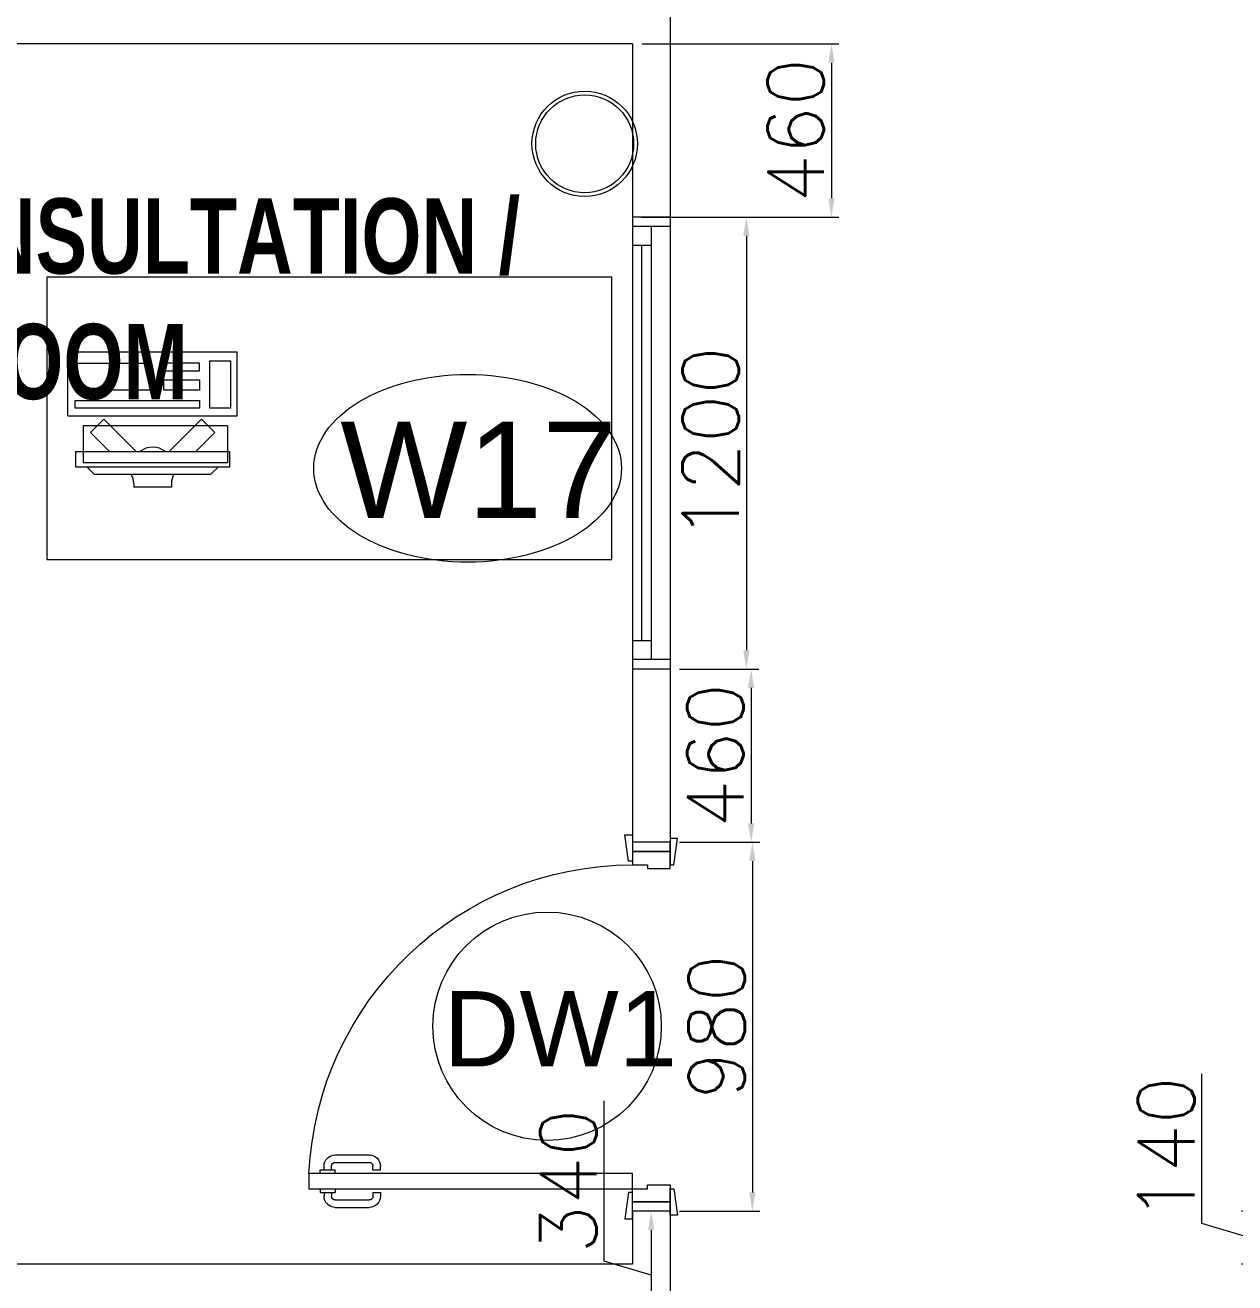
# Model space of a CAD drawing. Header units: millimetres. Extents: x -2143172 to 5255, y -610845 to 279739.
# Drawn here: x -1066170 to -1062957, y -591048 to -587708 of the extents above; entities that cross this region are included whole.
import ezdxf

# ---------------------------------------------------------------- set-up
doc = ezdxf.new("R2010")
doc.units = ezdxf.units.MM
doc.header["$LTSCALE"] = 30
doc.linetypes.add('HIDDEN', pattern=[9.525, 6.35, -3.175])
doc.layers.get('0').update_dxf_attribs({"lineweight": 5})
doc.layers.get('Defpoints').update_dxf_attribs({"lineweight": 5})
for name, color, linetype, lineweight in [('72_EGR_BASE_TEXT', 7, 'Continuous', 5), ('Al Window tag', 5, 'Continuous', 5), ('Aluminum', 7, 'Continuous', 5), ('dims.', 152, 'Continuous', 5), ('DTAG', 20, 'Continuous', 9), ('LOADING', 163, 'Continuous', 5), ('Walls', 32, 'Continuous', 5)]:
    doc.layers.add(name, color=color, linetype=linetype, lineweight=lineweight)
doc.layers.add('Wooden Joinery', color=7, linetype='Continuous', lineweight=5, true_color=0x521300)
doc.styles.add('SIMPLEX', font='SIMPLEX.shx', dxfattribs={"height": 150})
doc.styles.add('TTLB-A0-JeddahDP$0$swis721', font='swiss.ttf')
doc.styles.add('X3G_ENTITY_9EC9', font='swisscl.ttf', dxfattribs={"height": 0.2})
doc.dimstyles.new('Buk', dxfattribs={"dimtxt": 150, "dimasz": 50, "dimexe": 20, "dimexo": 25, "dimgap": 20, "dimtad": 1, "dimdec": 0, "dimrnd": 5, "dimdsep": 46, "dimtxsty": 'SIMPLEX', "dimcen": 0, "dimdle": 20, "dimclrd": 256, "dimclre": 256, "dimclrt": 256, "dimadec": 0, "dimazin": 0, "dimtfac": 0.0075, "dimtdec": 0, "dimtmove": 1, "dimatfit": 2, "dimldrblk": 'ARCHTICK', "dimfxl": 1, "dimtolj": 1, "dimtzin": 0, "dimlwd": -1, "dimlwe": -1, "dimarcsym": 0})

# ---------------------------------------------------------------- blocks, each defined once
blk = doc.blocks.new('*D340')
at = {"layer": 'Defpoints', "color": 0, "transparency": 16777216}
for p in [(-1064557, -587758.1, 0.1), (-1064557, -588218.1, 0.1), (-1064028.4, -588218.1)]:
    blk.add_point(p, dxfattribs=at)
at = {"layer": 'dims.', "linetype": 'Continuous', "transparency": 16777216}
for p, q in [((-1064532, -587758.1), (-1064008.4, -587758.1)), ((-1064532, -588218.1), (-1064008.4, -588218.1))]:
    blk.add_line(p, q, dxfattribs=at)
at = {"layer": 'dims.', "transparency": 16777216}
blk.add_line((-1064028.4, -587808.1), (-1064028.4, -588168.1), dxfattribs=at)
for points in [[(-1064036.7, -587808.1), (-1064020.1, -587808.1), (-1064028.4, -587758.1)], [(-1064036.7, -588168.1), (-1064020.1, -588168.1), (-1064028.4, -588218.1)]]:
    blk.add_solid(points, dxfattribs=at)
at = {"layer": 'dims.', "transparency": 16777216, "insert": (-1064123.4, -587988.1), "char_height": 150, "attachment_point": 5, "rotation": 90, "style": 'SIMPLEX'}
blk.add_mtext('\\A1;460', dxfattribs=at)
blk = doc.blocks.new('_ArchTick')
at = {"color": 0, "linetype": 'ByBlock', "const_width": 0.15}
blk.add_lwpolyline([(-0.5, -0.5), (0.5, 0.5)], dxfattribs=at)
blk = doc.blocks.new('*D341')
at = {"layer": 'Defpoints', "color": 0, "transparency": 16777216}
for p in [(-1064457, -588218.1, 0.1), (-1064457, -589418.1, 0.1), (-1064254.4, -589418.1)]:
    blk.add_point(p, dxfattribs=at)
at = {"layer": 'dims.', "linetype": 'Continuous', "transparency": 16777216}
for p, q in [((-1064432, -588218.1), (-1064234.4, -588218.1)), ((-1064432, -589418.1), (-1064234.4, -589418.1))]:
    blk.add_line(p, q, dxfattribs=at)
at = {"layer": 'dims.', "transparency": 16777216}
blk.add_line((-1064254.4, -588268.1), (-1064254.4, -589368.1), dxfattribs=at)
for points in [[(-1064262.7, -588268.1), (-1064246, -588268.1), (-1064254.4, -588218.1)], [(-1064262.7, -589368.1), (-1064246, -589368.1), (-1064254.4, -589418.1)]]:
    blk.add_solid(points, dxfattribs=at)
at = {"layer": 'dims.', "transparency": 16777216, "insert": (-1064349.4, -588818.1), "char_height": 150, "attachment_point": 5, "rotation": 90, "style": 'SIMPLEX'}
blk.add_mtext('\\A1;1200', dxfattribs=at)
blk = doc.blocks.new('*D342')
at = {"layer": 'Defpoints', "color": 0, "transparency": 16777216}
for p in [(-1064457, -589418.1, 0.1), (-1064457, -589878.1, 0.1), (-1064241.7, -589878.1)]:
    blk.add_point(p, dxfattribs=at)
at = {"layer": 'dims.', "linetype": 'Continuous', "transparency": 16777216}
for p, q in [((-1064432, -589418.1), (-1064221.7, -589418.1)), ((-1064432, -589878.1), (-1064221.7, -589878.1))]:
    blk.add_line(p, q, dxfattribs=at)
at = {"layer": 'dims.', "transparency": 16777216}
blk.add_line((-1064241.7, -589468.1), (-1064241.7, -589828.1), dxfattribs=at)
for points in [[(-1064250, -589468.1), (-1064233.4, -589468.1), (-1064241.7, -589418.1)], [(-1064250, -589828.1), (-1064233.4, -589828.1), (-1064241.7, -589878.1)]]:
    blk.add_solid(points, dxfattribs=at)
at = {"layer": 'dims.', "transparency": 16777216, "insert": (-1064336.7, -589648.1), "char_height": 150, "attachment_point": 5, "rotation": 90, "style": 'SIMPLEX'}
blk.add_mtext('\\A1;460', dxfattribs=at)
blk = doc.blocks.new('*D343')
at = {"layer": 'Defpoints', "color": 0, "transparency": 16777216}
for p in [(-1064457, -589878.1, 0.1), (-1064457, -590858.1, 0.1), (-1064238.5, -590858.1)]:
    blk.add_point(p, dxfattribs=at)
at = {"layer": 'dims.', "linetype": 'Continuous', "transparency": 16777216}
for p, q in [((-1064432, -589878.1), (-1064218.5, -589878.1)), ((-1064432, -590858.1), (-1064218.5, -590858.1))]:
    blk.add_line(p, q, dxfattribs=at)
at = {"layer": 'dims.', "transparency": 16777216}
blk.add_line((-1064238.5, -589928.1), (-1064238.5, -590808.1), dxfattribs=at)
for points in [[(-1064246.8, -589928.1), (-1064230.2, -589928.1), (-1064238.5, -589878.1)], [(-1064246.8, -590808.1), (-1064230.2, -590808.1), (-1064238.5, -590858.1)]]:
    blk.add_solid(points, dxfattribs=at)
at = {"layer": 'dims.', "transparency": 16777216, "insert": (-1064333.5, -590368.1), "char_height": 150, "attachment_point": 5, "rotation": 90, "style": 'SIMPLEX'}
blk.add_mtext('\\A1;980', dxfattribs=at)
blk = doc.blocks.new('*D344')
at = {"layer": 'Defpoints', "color": 0, "transparency": 16777216}
for p in [(-1064457, -590858.1, 0.1), (-1064507.2, -591198.1), (-1064457, -591198.1, 0.1)]:
    blk.add_point(p, dxfattribs=at)
at = {"layer": 'dims.', "transparency": 16777216}
for p, q in [((-1064632.2, -590990.6), (-1064632.2, -590564.9)), ((-1064507.2, -590908.1), (-1064507.2, -591148.1)), ((-1064507.2, -591028.1), (-1064632.2, -590990.6))]:
    blk.add_line(p, q, dxfattribs=at)
at = {"layer": 'dims.', "linetype": 'Continuous', "transparency": 16777216}
for p, q in [((-1064482, -590858.1), (-1064527.2, -590858.1)), ((-1064482, -591198.1), (-1064527.2, -591198.1))]:
    blk.add_line(p, q, dxfattribs=at)
at = {"layer": 'dims.', "transparency": 16777216}
for points in [[(-1064515.5, -590908.1), (-1064498.8, -590908.1), (-1064507.2, -590858.1)], [(-1064515.5, -591148.1), (-1064498.8, -591148.1), (-1064507.2, -591198.1)]]:
    blk.add_solid(points, dxfattribs=at)
at = {"layer": 'dims.', "transparency": 16777216, "insert": (-1064727.2, -590777.8), "char_height": 150, "attachment_point": 5, "rotation": 90, "style": 'SIMPLEX'}
blk.add_mtext('\\A1;340', dxfattribs=at)
blk = doc.blocks.new('*D350')
at = {"layer": 'Defpoints', "color": 0, "transparency": 16777216}
for p in [(-1062919.6, -590858.1), (-1062557, -590858.1, 0.1), (-1062557, -590998.1, 0.1)]:
    blk.add_point(p, dxfattribs=at)
at = {"layer": 'dims.', "transparency": 16777216}
for p, q in [((-1063044.6, -590890.6), (-1063044.6, -590493.5)), ((-1062919.6, -590928.1), (-1063044.6, -590890.6)), ((-1062919.6, -590948.1), (-1062919.6, -590908.1))]:
    blk.add_line(p, q, dxfattribs=at)
at = {"layer": 'dims.', "linetype": 'Continuous', "transparency": 16777216}
for p, q in [((-1062582, -590858.1), (-1062939.6, -590858.1)), ((-1062582, -590998.1), (-1062939.6, -590998.1))]:
    blk.add_line(p, q, dxfattribs=at)
at = {"layer": 'dims.', "transparency": 16777216}
for points in [[(-1062928, -590908.1), (-1062911.3, -590908.1), (-1062919.6, -590858.1)], [(-1062928, -590948.1), (-1062911.3, -590948.1), (-1062919.6, -590998.1)]]:
    blk.add_solid(points, dxfattribs=at)
at = {"layer": 'dims.', "transparency": 16777216, "insert": (-1063139.6, -590692.1), "char_height": 150, "attachment_point": 5, "rotation": 90, "style": 'SIMPLEX'}
blk.add_mtext('\\A1;140', dxfattribs=at)
blk = doc.blocks.new('A$C72370EFE')
at = {"layer": 'Wooden Joinery'}
for p, q in [((-0.01, -0.03), (-0.01, -0.07)), ((0, -0.03), (-0.01, -0.03)), ((0.04, -0.03), (0.05, -0.03)), ((0.05, -0.03), (0.05, -0.07)), ((-0.01, -0.04), (-0.02, -0.04)), ((-0.01, -0.06), (-0.02, -0.06)), ((0.05, -0.04), (0.06, -0.04)), ((0.05, -0.06), (0.06, -0.06)), ((-0.05, -0.07), (-0.05, -0.16)), ((-0.03, -0.07), (-0.03, -0.16)), ((0, -0.07), (-0.01, -0.07)), ((0.04, -0.07), (0.05, -0.07)), ((0.07, -0.07), (0.07, -0.16)), ((0.09, -0.07), (0.09, -0.16)), ((-0.01, -0.17), (-0.02, -0.17)), ((-0.01, -0.19), (-0.02, -0.19)), ((-0.01, -0.17), (-0.01, -0.19)), ((0.05, -0.17), (0.06, -0.17)), ((0.05, -0.17), (0.05, -0.19)), ((0.05, -0.19), (0.06, -0.19))]:
    blk.add_line(p, q, dxfattribs=at)
for centre, radius, start, end in [((-0.02, -0.07), 0.03, 90, 180), ((-0.02, -0.07), 0.01, 90, 180), ((0.06, -0.07), 0.03, 0, 90), ((0.06, -0.07), 0.01, 0, 90), ((-0.02, -0.16), 0.03, 180, 270), ((-0.02, -0.16), 0.01, 180, 270), ((0.06, -0.16), 0.01, 270, 0), ((0.06, -0.16), 0.03, 270, 0)]:
    blk.add_arc(centre, radius, start, end, dxfattribs=at)
blk = doc.blocks.new('A$C5DAD61B4')
at = {"layer": 'Wooden Joinery'}
for points in [[(80, 959.1), (80, 969.1), (10, 979.1), (10, 959.1)], [(940, 959.1), (940, 969.1), (1010, 979.1), (1010, 959.1)], [(70, 859.1), (70, 849.1), (0, 839.1), (0, 859.1)], [(120, 859.1), (120, 0), (80, 0), (80, 859.1)], [(950, 859.1), (950, 849.1), (1020, 839.1), (1020, 859.1)]]:
    blk.add_lwpolyline(points, close=True, dxfattribs=at)
for points in [[(45, 859.1), (45, 959.1), (20, 959.1), (20, 859.1), (45, 859.1)], [(45, 859.1), (80, 859.1), (80, 899.1), (90, 899.1), (90, 959.1), (45, 959.1), (45, 859.1)], [(975, 859.1), (940, 859.1), (940, 899.1), (930, 899.1), (930, 959.1), (975, 959.1), (975, 859.1)], [(975, 859.1), (975, 959.1), (1000, 959.1), (1000, 859.1), (975, 859.1)]]:
    blk.add_lwpolyline(points, dxfattribs=at)
blk.add_arc((80, 859.1), 860, 272.666, 0, dxfattribs=at)
at = {"layer": 'Wooden Joinery', "xscale": 999.9999999998854, "yscale": 999.9999999998854, "zscale": 999.9999999998854, "rotation": 180}
blk.add_blockref('A$C72370EFE', (120, 0), dxfattribs=at)
blk = doc.blocks.new('A$C37be4daf')
at = {"layer": 'Aluminum', "color": 5}
for p, q in [((1416, 598.2), (216, 598.2)), ((241, 498.2), (241, 598.2)), ((291, 548.2), (291, 598.2)), ((291, 573.2), (1341, 573.2)), ((1341, 548.2), (1341, 598.2)), ((1391, 498.2), (1391, 598.2)), ((1391, 548.2), (241, 548.2)), ((1416, 498.2), (216, 498.2))]:
    blk.add_line(p, q, dxfattribs=at)
at = {"layer": 'Walls'}
for p, q in [((216, 498.2), (216, 598.2)), ((1416, 498.2), (1416, 598.2))]:
    blk.add_line(p, q, dxfattribs=at)
blk = doc.blocks.new('A$C5CCD2EA3')
at = {"layer": 'Al Window tag'}
blk.add_ellipse((0, 0), major_axis=(408.6, 0), ratio=0.610025, dxfattribs=at)
at = {"layer": 'Al Window tag', "insert": (-338.2, 123.8, 0), "char_height": 256, "attachment_point": 1, "style": 'TTLB-A0-JeddahDP$0$swis721'}
blk.add_mtext_dynamic_manual_height_columns('W17', width=1569.457, gutter_width=9406.5, heights=[480.3], dxfattribs=at)
blk = doc.blocks.new('A$C164D1FF0')
at = {"layer": 'DTAG'}
blk.add_circle((0, 0), 303.3, dxfattribs=at)
at = {"layer": 'DTAG', "insert": (-275.2, 93.3), "char_height": 200, "width": 6547.939, "attachment_point": 1, "style": 'TTLB-A0-JeddahDP$0$swis721'}
blk.add_mtext('DW1', dxfattribs=at)
blk = doc.blocks.new('WM00001-P')
blk.add_circle((0, 0), 0.14)
at = {"color": 8}
blk.add_circle((0, 0), 0.13, dxfattribs=at)
blk = doc.blocks.new('ITCWLS1-P')
for p, q in [((-0.17, 0.45), (-0.17, 0)), ((-0.17, 0.45), (0, 0.45)), ((0, 0.45), (0, 0)), ((-0.2651, 0.43, 0), (-0.3051, 0.43, 0)), ((-0.3051, 0.43, 0), (-0.3051, 0.02, 0)), ((-0.2651, 0.43, 0), (-0.2651, 0.02, 0)), ((-0.1496, 0.4305), (-0.1291, 0.4305)), ((-0.1291, 0.4305), (-0.1291, 0.4089)), ((-0.3251, 0.38, 0), (-0.3051, 0.4, 0)), ((-0.3251, 0.38, 0), (-0.3251, 0.07, 0)), ((-0.3251, 0.07, 0), (-0.3051, 0.05, 0)), ((-0.3051, 0.02, 0), (-0.2651, 0.02, 0)), ((-0.17, 0), (0, 0))]:
    blk.add_line(p, q)
at = {"color": 8, "linetype": 'HIDDEN'}
for p, q in [((-0.197, 0.4094), (-0.295, 0.4094)), ((-0.295, 0.0264), (-0.295, 0.4094)), ((-0.197, 0.0264), (-0.197, 0.4094)), ((-0.197, 0.0264), (-0.295, 0.0264))]:
    blk.add_line(p, q, dxfattribs=at)
at = {"color": 1, "extrusion": (2.48281e-10, 3.18408e-10, -1)}
for p, q in [((-0.2651, 0.3395), (-0.2144, 0.3902)), ((-0.1791, 0.3548), (-0.2144, 0.3902)), ((-0.2651, 0.2688), (-0.1791, 0.3548))]:
    blk.add_line(p, q, dxfattribs=at)
at = {"color": 1}
for p, q in [((-0.3503, 0.275), (-0.3596, 0.275)), ((-0.3596, 0.175), (-0.3596, 0.275)), ((-0.3503, 0.175), (-0.3596, 0.175))]:
    blk.add_line(p, q, dxfattribs=at)
at = {"color": 1, "extrusion": (2.48281e-10, -3.18408e-10, -1)}
for p, q in [((-0.2651, 0.1812), (-0.1791, 0.0952)), ((-0.2651, 0.1105), (-0.2144, 0.0598)), ((-0.1791, 0.0952), (-0.2144, 0.0598))]:
    blk.add_line(p, q, dxfattribs=at)
blk.add_lwpolyline([(-0.1291, 0.4089), (-0.1291, 0.1), (-0.1496, 0.1), (-0.1496, 0.4305)])
for points in [[(-0.1019, 0.4305), (-0.0304, 0.4305), (-0.0304, 0.2294), (-0.1019, 0.2294)], [(-0.1019, 0.1954), (-0.0747, 0.1954), (-0.0747, 0.1), (-0.1019, 0.1)], [(-0.0304, 0.1954), (-0.0508, 0.1954), (-0.0508, 0.1), (-0.0304, 0.1)], [(-0.1496, 0.0727), (-0.0236, 0.0727), (-0.0236, 0.0182), (-0.1496, 0.0182)]]:
    blk.add_lwpolyline(points, close=True)
at = {"color": 250, "linetype": 'Continuous'}
for points in [[(-0.1496, 0.1), (-0.1496, 0.1), (-0.1496, 0.1), (-0.1496, 0.1), (-0.1496, 0.1), (-0.1496, 0.1), (-0.1496, 0.1), (-0.1496, 0.1), (-0.1496, 0.1)], [(-0.1496, 0.1), (-0.1496, 0.1), (-0.1496, 0.1), (-0.1496, 0.1), (-0.1496, 0.1), (-0.1496, 0.1), (-0.1496, 0.1), (-0.1496, 0.1), (-0.1496, 0.1), (-0.1496, 0.1), (-0.1496, 0.1), (-0.1496, 0.1), (-0.1496, 0.1), (-0.1496, 0.1), (-0.1496, 0.1), (-0.1496, 0.1), (-0.1496, 0.1), (-0.1496, 0.1)], [(-0.1496, 0.1), (-0.1496, 0.1), (-0.1496, 0.1), (-0.1496, 0.1), (-0.1496, 0.1), (-0.1496, 0.1), (-0.1496, 0.1), (-0.1496, 0.1), (-0.1496, 0.1), (-0.1496, 0.1)], [(-0.1496, 0.1), (-0.1496, 0.1), (-0.1496, 0.1), (-0.1496, 0.1), (-0.1496, 0.1), (-0.1496, 0.1), (-0.1496, 0.1)], [(-0.1496, 0.1), (-0.1496, 0.1), (-0.1496, 0.1), (-0.1496, 0.1), (-0.1496, 0.1), (-0.1496, 0.1), (-0.1496, 0.1), (-0.1496, 0.1), (-0.1496, 0.1), (-0.1496, 0.1)], [(-0.1496, 0.1), (-0.1496, 0.1), (-0.1496, 0.1), (-0.1496, 0.1), (-0.1496, 0.1), (-0.1496, 0.1), (-0.1496, 0.1), (-0.1496, 0.1), (-0.1496, 0.1), (-0.1496, 0.1), (-0.1496, 0.1), (-0.1496, 0.1), (-0.1496, 0.1), (-0.1496, 0.1), (-0.1496, 0.1)], [(-0.1496, 0.1), (-0.1496, 0.1), (-0.1496, 0.1), (-0.1496, 0.1), (-0.1496, 0.1), (-0.1496, 0.1), (-0.1496, 0.1), (-0.1496, 0.1), (-0.1496, 0.1), (-0.1496, 0.1)], [(-0.1496, 0.1), (-0.1496, 0.1), (-0.1496, 0.1), (-0.1496, 0.1), (-0.1496, 0.1), (-0.1496, 0.1), (-0.1496, 0.1), (-0.1496, 0.1), (-0.1496, 0.1), (-0.1496, 0.1)], [(-0.1496, 0.1), (-0.1496, 0.1), (-0.1496, 0.1), (-0.1496, 0.1), (-0.1496, 0.1), (-0.1496, 0.1), (-0.1496, 0.1), (-0.1496, 0.1), (-0.1496, 0.1), (-0.1496, 0.1), (-0.1496, 0.1), (-0.1496, 0.1), (-0.1496, 0.1), (-0.1496, 0.1), (-0.1496, 0.1), (-0.1496, 0.1), (-0.1496, 0.1), (-0.1496, 0.1), (-0.1496, 0.1), (-0.1496, 0.1), (-0.1496, 0.1), (-0.1496, 0.1), (-0.1496, 0.1), (-0.1496, 0.1), (-0.1496, 0.1), (-0.1496, 0.1), (-0.1496, 0.1), (-0.1496, 0.1), (-0.1496, 0.1), (-0.1496, 0.1), (-0.1496, 0.1), (-0.1496, 0.1), (-0.1496, 0.1), (-0.1496, 0.1), (-0.1496, 0.1), (-0.1496, 0.1), (-0.1496, 0.1), (-0.1496, 0.1), (-0.1496, 0.1), (-0.1496, 0.1), (-0.1496, 0.1), (-0.1496, 0.1), (-0.1496, 0.1), (-0.1496, 0.1), (-0.1496, 0.1), (-0.1496, 0.1), (-0.1496, 0.1), (-0.1496, 0.1), (-0.1496, 0.1), (-0.1496, 0.1), (-0.1496, 0.1), (-0.1496, 0.1), (-0.1496, 0.1), (-0.1496, 0.1)], [(-0.1496, 0.1), (-0.1496, 0.1), (-0.1496, 0.1), (-0.1496, 0.1), (-0.1496, 0.1), (-0.1496, 0.1), (-0.1496, 0.1), (-0.1496, 0.1), (-0.1496, 0.1), (-0.1496, 0.1), (-0.1496, 0.1), (-0.1496, 0.1), (-0.1496, 0.1), (-0.1496, 0.1), (-0.1496, 0.1), (-0.1496, 0.1), (-0.1496, 0.1), (-0.1496, 0.1), (-0.1496, 0.1), (-0.1496, 0.1), (-0.1496, 0.1), (-0.1496, 0.1), (-0.1496, 0.1), (-0.1496, 0.1), (-0.1496, 0.1), (-0.1496, 0.1), (-0.1496, 0.1), (-0.1496, 0.1), (-0.1496, 0.1), (-0.1496, 0.1), (-0.1496, 0.1), (-0.1496, 0.1), (-0.1496, 0.1), (-0.1496, 0.1), (-0.1496, 0.1), (-0.1496, 0.1), (-0.1496, 0.1), (-0.1496, 0.1), (-0.1496, 0.1), (-0.1496, 0.1), (-0.1496, 0.1), (-0.1496, 0.1), (-0.1496, 0.1), (-0.1496, 0.1), (-0.1496, 0.1), (-0.1496, 0.1), (-0.1496, 0.1), (-0.1496, 0.1), (-0.1496, 0.1), (-0.1496, 0.1), (-0.1496, 0.1), (-0.1496, 0.1), (-0.1496, 0.1), (-0.1496, 0.1), (-0.1496, 0.1), (-0.1496, 0.1), (-0.1496, 0.1), (-0.1496, 0.1), (-0.1496, 0.1), (-0.1496, 0.1), (-0.1496, 0.1), (-0.1496, 0.1), (-0.1496, 0.1), (-0.1496, 0.1), (-0.1496, 0.1), (-0.1496, 0.1), (-0.1496, 0.1), (-0.1496, 0.1), (-0.1496, 0.1), (-0.1496, 0.1), (-0.1496, 0.1), (-0.1496, 0.1), (-0.1496, 0.1), (-0.1496, 0.1), (-0.1496, 0.1), (-0.1496, 0.1), (-0.1496, 0.1), (-0.1496, 0.1), (-0.1496, 0.1), (-0.1496, 0.1), (-0.1496, 0.1), (-0.1496, 0.1), (-0.1496, 0.1), (-0.1496, 0.1), (-0.1496, 0.1), (-0.1496, 0.1), (-0.1496, 0.1), (-0.1496, 0.1), (-0.1496, 0.1)], [(-0.1496, 0.1), (-0.1496, 0.1), (-0.1496, 0.1), (-0.1496, 0.1), (-0.1496, 0.1), (-0.1496, 0.1), (-0.1496, 0.1), (-0.1496, 0.1), (-0.1496, 0.1), (-0.1496, 0.1), (-0.1496, 0.1), (-0.1496, 0.1)], [(-0.1496, 0.1), (-0.1496, 0.1), (-0.1496, 0.1), (-0.1496, 0.1), (-0.1496, 0.1), (-0.1496, 0.1), (-0.1496, 0.1)], [(-0.1496, 0.1), (-0.1496, 0.1), (-0.1496, 0.1), (-0.1496, 0.1), (-0.1496, 0.1), (-0.1496, 0.1), (-0.1496, 0.1), (-0.1496, 0.1), (-0.1496, 0.1), (-0.1496, 0.1), (-0.1496, 0.1), (-0.1496, 0.1), (-0.1496, 0.1), (-0.1496, 0.1), (-0.1496, 0.1), (-0.1496, 0.1), (-0.1496, 0.1)], [(-0.1496, 0.1), (-0.1496, 0.1), (-0.1496, 0.1), (-0.1496, 0.1), (-0.1496, 0.1), (-0.1496, 0.1), (-0.1496, 0.1), (-0.1496, 0.1), (-0.1496, 0.1), (-0.1496, 0.1), (-0.1496, 0.1), (-0.1496, 0.1), (-0.1496, 0.1), (-0.1496, 0.1), (-0.1496, 0.1), (-0.1496, 0.1), (-0.1496, 0.1), (-0.1496, 0.1), (-0.1496, 0.1), (-0.1496, 0.1), (-0.1496, 0.1), (-0.1496, 0.1), (-0.1496, 0.1), (-0.1496, 0.1), (-0.1496, 0.1), (-0.1496, 0.1), (-0.1496, 0.1), (-0.1496, 0.1), (-0.1496, 0.1), (-0.1496, 0.1), (-0.1496, 0.1), (-0.1496, 0.1), (-0.1496, 0.1), (-0.1496, 0.1), (-0.1496, 0.1), (-0.1496, 0.1), (-0.1496, 0.1), (-0.1496, 0.1), (-0.1496, 0.1), (-0.1496, 0.1), (-0.1496, 0.1), (-0.1496, 0.1), (-0.1496, 0.1), (-0.1496, 0.1), (-0.1496, 0.1), (-0.1496, 0.1), (-0.1496, 0.1), (-0.1496, 0.1), (-0.1496, 0.1), (-0.1496, 0.1), (-0.1496, 0.1), (-0.1496, 0.1), (-0.1496, 0.1), (-0.1496, 0.1), (-0.1496, 0.1), (-0.1496, 0.1), (-0.1496, 0.1), (-0.1496, 0.1), (-0.1496, 0.1), (-0.1496, 0.1), (-0.1496, 0.1), (-0.1496, 0.1), (-0.1496, 0.1), (-0.1496, 0.1), (-0.1496, 0.1), (-0.1496, 0.1), (-0.1496, 0.1), (-0.1496, 0.1), (-0.1496, 0.1), (-0.1496, 0.1), (-0.1496, 0.1), (-0.1496, 0.1), (-0.1496, 0.1), (-0.1496, 0.1), (-0.1496, 0.1), (-0.1496, 0.1), (-0.1496, 0.1), (-0.1496, 0.1), (-0.1496, 0.1), (-0.1496, 0.1), (-0.1496, 0.1), (-0.1496, 0.1), (-0.1496, 0.1), (-0.1496, 0.1), (-0.1496, 0.1), (-0.1496, 0.1), (-0.1496, 0.1), (-0.1496, 0.1), (-0.1496, 0.1), (-0.1496, 0.1), (-0.1496, 0.1), (-0.1496, 0.1), (-0.1496, 0.1), (-0.1496, 0.1), (-0.1496, 0.1), (-0.1496, 0.1), (-0.1496, 0.1), (-0.1496, 0.1), (-0.1496, 0.1), (-0.1496, 0.1), (-0.1496, 0.1), (-0.1496, 0.1), (-0.1496, 0.1), (-0.1496, 0.1), (-0.1496, 0.1), (-0.1496, 0.1), (-0.1496, 0.1), (-0.1496, 0.1), (-0.1496, 0.1), (-0.1496, 0.1), (-0.1496, 0.1)], [(-0.1496, 0.1), (-0.1496, 0.1), (-0.1496, 0.1), (-0.1496, 0.1), (-0.1496, 0.1), (-0.1496, 0.1), (-0.1496, 0.1), (-0.1496, 0.1)]]:
    blk.add_lwpolyline(points, dxfattribs=at)
for points in [[(-0.1496, 0.1), (-0.1496, 0.1), (-0.1496, 0.1), (-0.1496, 0.1), (-0.1496, 0.1), (-0.1496, 0.1), (-0.1496, 0.1), (-0.1496, 0.1), (-0.1496, 0.1), (-0.1496, 0.1), (-0.1496, 0.1), (-0.1496, 0.1), (-0.1496, 0.1), (-0.1496, 0.1), (-0.1496, 0.1), (-0.1496, 0.1), (-0.1496, 0.1), (-0.1496, 0.1), (-0.1496, 0.1), (-0.1496, 0.1), (-0.1496, 0.1), (-0.1496, 0.1), (-0.1496, 0.1), (-0.1496, 0.1), (-0.1496, 0.1), (-0.1496, 0.1), (-0.1496, 0.1), (-0.1496, 0.1), (-0.1496, 0.1), (-0.1496, 0.1), (-0.1496, 0.1), (-0.1496, 0.1), (-0.1496, 0.1), (-0.1496, 0.1), (-0.1496, 0.1), (-0.1496, 0.1), (-0.1496, 0.1), (-0.1496, 0.1), (-0.1496, 0.1), (-0.1496, 0.1), (-0.1496, 0.1), (-0.1496, 0.1), (-0.1496, 0.1), (-0.1496, 0.1), (-0.1496, 0.1), (-0.1496, 0.1), (-0.1496, 0.1), (-0.1496, 0.1), (-0.1496, 0.1), (-0.1496, 0.1), (-0.1496, 0.1), (-0.1496, 0.1), (-0.1496, 0.1), (-0.1496, 0.1), (-0.1496, 0.1), (-0.1496, 0.1), (-0.1496, 0.1), (-0.1496, 0.1), (-0.1496, 0.1), (-0.1496, 0.1), (-0.1496, 0.1), (-0.1496, 0.1), (-0.1496, 0.1), (-0.1496, 0.1), (-0.1496, 0.1), (-0.1496, 0.1), (-0.1496, 0.1), (-0.1496, 0.1), (-0.1496, 0.1), (-0.1496, 0.1), (-0.1496, 0.1), (-0.1496, 0.1), (-0.1496, 0.1), (-0.1496, 0.1), (-0.1496, 0.1), (-0.1496, 0.1), (-0.1496, 0.1), (-0.1496, 0.1), (-0.1496, 0.1), (-0.1496, 0.1), (-0.1496, 0.1), (-0.1496, 0.1), (-0.1496, 0.1), (-0.1496, 0.1), (-0.1496, 0.1), (-0.1496, 0.1), (-0.1496, 0.1), (-0.1496, 0.1), (-0.1496, 0.1), (-0.1496, 0.1), (-0.1496, 0.1), (-0.1496, 0.1), (-0.1496, 0.1), (-0.1496, 0.1), (-0.1496, 0.1), (-0.1496, 0.1), (-0.1496, 0.1), (-0.1496, 0.1), (-0.1496, 0.1), (-0.1496, 0.1), (-0.1496, 0.1), (-0.1496, 0.1), (-0.1496, 0.1), (-0.1496, 0.1), (-0.1496, 0.1), (-0.1496, 0.1), (-0.1496, 0.1), (-0.1496, 0.1), (-0.1496, 0.1), (-0.1496, 0.1), (-0.1496, 0.1), (-0.1496, 0.1), (-0.1496, 0.1), (-0.1496, 0.1), (-0.1496, 0.1), (-0.1496, 0.1), (-0.1496, 0.1), (-0.1496, 0.1), (-0.1496, 0.1), (-0.1496, 0.1), (-0.1496, 0.1), (-0.1496, 0.1), (-0.1496, 0.1), (-0.1496, 0.1), (-0.1496, 0.1), (-0.1496, 0.1), (-0.1496, 0.1), (-0.1496, 0.1), (-0.1496, 0.1), (-0.1496, 0.1), (-0.1496, 0.1), (-0.1496, 0.1), (-0.1496, 0.1), (-0.1496, 0.1), (-0.1496, 0.1), (-0.1496, 0.1), (-0.1496, 0.1), (-0.1496, 0.1), (-0.1496, 0.1), (-0.1496, 0.1), (-0.1496, 0.1), (-0.1496, 0.1), (-0.1496, 0.1), (-0.1496, 0.1), (-0.1496, 0.1), (-0.1496, 0.1), (-0.1496, 0.1), (-0.1496, 0.1), (-0.1496, 0.1), (-0.1496, 0.1), (-0.1496, 0.1), (-0.1496, 0.1), (-0.1496, 0.1), (-0.1496, 0.1), (-0.1496, 0.1), (-0.1496, 0.1), (-0.1496, 0.1), (-0.1496, 0.1), (-0.1496, 0.1), (-0.1496, 0.1), (-0.1496, 0.1), (-0.1496, 0.1), (-0.1496, 0.1), (-0.1496, 0.1), (-0.1496, 0.1), (-0.1496, 0.1), (-0.1496, 0.1), (-0.1496, 0.1), (-0.1496, 0.1), (-0.1496, 0.1), (-0.1496, 0.1), (-0.1496, 0.1), (-0.1496, 0.1), (-0.1496, 0.1), (-0.1496, 0.1), (-0.1496, 0.1), (-0.1496, 0.1), (-0.1496, 0.1), (-0.1496, 0.1), (-0.1496, 0.1), (-0.1496, 0.1), (-0.1496, 0.1), (-0.1496, 0.1), (-0.1496, 0.1), (-0.1496, 0.1), (-0.1496, 0.1), (-0.1496, 0.1), (-0.1496, 0.1), (-0.1496, 0.1), (-0.1496, 0.1), (-0.1496, 0.1), (-0.1496, 0.1), (-0.1496, 0.1), (-0.1496, 0.1), (-0.1496, 0.1), (-0.1496, 0.1), (-0.1496, 0.1), (-0.1496, 0.1), (-0.1496, 0.1), (-0.1496, 0.1), (-0.1496, 0.1), (-0.1496, 0.1), (-0.1496, 0.1), (-0.1496, 0.1), (-0.1496, 0.1), (-0.1496, 0.1), (-0.1496, 0.1), (-0.1496, 0.1), (-0.1496, 0.1), (-0.1496, 0.1), (-0.1496, 0.1), (-0.1496, 0.1), (-0.1496, 0.1), (-0.1496, 0.1), (-0.1496, 0.1), (-0.1496, 0.1), (-0.1496, 0.1), (-0.1496, 0.1), (-0.1496, 0.1), (-0.1496, 0.1), (-0.1496, 0.1), (-0.1496, 0.1), (-0.1496, 0.1), (-0.1496, 0.1), (-0.1496, 0.1), (-0.1496, 0.1), (-0.1496, 0.1), (-0.1496, 0.1), (-0.1496, 0.1), (-0.1496, 0.1), (-0.1496, 0.1), (-0.1496, 0.1), (-0.1496, 0.1), (-0.1496, 0.1), (-0.1496, 0.1), (-0.1496, 0.1), (-0.1496, 0.1), (-0.1496, 0.1), (-0.1496, 0.1), (-0.1496, 0.1), (-0.1496, 0.1), (-0.1496, 0.1), (-0.1496, 0.1), (-0.1496, 0.1), (-0.1496, 0.1), (-0.1496, 0.1), (-0.1496, 0.1), (-0.1496, 0.1), (-0.1496, 0.1), (-0.1496, 0.1), (-0.1496, 0.1), (-0.1496, 0.1), (-0.1496, 0.1), (-0.1496, 0.1), (-0.1496, 0.1), (-0.1496, 0.1), (-0.1496, 0.1), (-0.1496, 0.1), (-0.1496, 0.1), (-0.1496, 0.1), (-0.1496, 0.1), (-0.1496, 0.1), (-0.1496, 0.1), (-0.1496, 0.1), (-0.1496, 0.1), (-0.1496, 0.1), (-0.1496, 0.1), (-0.1496, 0.1), (-0.1496, 0.1), (-0.1496, 0.1), (-0.1496, 0.1), (-0.1496, 0.1), (-0.1496, 0.1), (-0.1496, 0.1), (-0.1496, 0.1), (-0.1496, 0.1), (-0.1496, 0.1)], [(-0.1496, 0.1), (-0.1496, 0.1), (-0.1496, 0.1), (-0.1496, 0.1), (-0.1496, 0.1), (-0.1496, 0.1), (-0.1496, 0.1), (-0.1496, 0.1), (-0.1496, 0.1), (-0.1496, 0.1), (-0.1496, 0.1), (-0.1496, 0.1), (-0.1496, 0.1), (-0.1496, 0.1), (-0.1496, 0.1), (-0.1496, 0.1), (-0.1496, 0.1), (-0.1496, 0.1), (-0.1496, 0.1), (-0.1496, 0.1), (-0.1496, 0.1), (-0.1496, 0.1), (-0.1496, 0.1), (-0.1496, 0.1), (-0.1496, 0.1), (-0.1496, 0.1), (-0.1496, 0.1), (-0.1496, 0.1), (-0.1496, 0.1), (-0.1496, 0.1), (-0.1496, 0.1), (-0.1496, 0.1), (-0.1496, 0.1), (-0.1496, 0.1), (-0.1496, 0.1), (-0.1496, 0.1), (-0.1496, 0.1), (-0.1496, 0.1), (-0.1496, 0.1), (-0.1496, 0.1), (-0.1496, 0.1), (-0.1496, 0.1), (-0.1496, 0.1), (-0.1496, 0.1), (-0.1496, 0.1), (-0.1496, 0.1), (-0.1496, 0.1), (-0.1496, 0.1), (-0.1496, 0.1), (-0.1496, 0.1), (-0.1496, 0.1), (-0.1496, 0.1), (-0.1496, 0.1), (-0.1496, 0.1), (-0.1496, 0.1), (-0.1496, 0.1), (-0.1496, 0.1), (-0.1496, 0.1), (-0.1496, 0.1), (-0.1496, 0.1), (-0.1496, 0.1), (-0.1496, 0.1), (-0.1496, 0.1), (-0.1496, 0.1), (-0.1496, 0.1), (-0.1496, 0.1), (-0.1496, 0.1), (-0.1496, 0.1), (-0.1496, 0.1), (-0.1496, 0.1), (-0.1496, 0.1), (-0.1496, 0.1), (-0.1496, 0.1), (-0.1496, 0.1), (-0.1496, 0.1), (-0.1496, 0.1), (-0.1496, 0.1), (-0.1496, 0.1), (-0.1496, 0.1), (-0.1496, 0.1), (-0.1496, 0.1), (-0.1496, 0.1), (-0.1496, 0.1), (-0.1496, 0.1), (-0.1496, 0.1), (-0.1496, 0.1), (-0.1496, 0.1), (-0.1496, 0.1), (-0.1496, 0.1), (-0.1496, 0.1), (-0.1496, 0.1), (-0.1496, 0.1), (-0.1496, 0.1), (-0.1496, 0.1), (-0.1496, 0.1), (-0.1496, 0.1), (-0.1496, 0.1), (-0.1496, 0.1), (-0.1496, 0.1), (-0.1496, 0.1), (-0.1496, 0.1), (-0.1496, 0.1), (-0.1496, 0.1), (-0.1496, 0.1), (-0.1496, 0.1), (-0.1496, 0.1), (-0.1496, 0.1), (-0.1496, 0.1), (-0.1496, 0.1), (-0.1496, 0.1), (-0.1496, 0.1), (-0.1496, 0.1), (-0.1496, 0.1), (-0.1496, 0.1), (-0.1496, 0.1), (-0.1496, 0.1), (-0.1496, 0.1), (-0.1496, 0.1), (-0.1496, 0.1), (-0.1496, 0.1), (-0.1496, 0.1), (-0.1496, 0.1), (-0.1496, 0.1), (-0.1496, 0.1), (-0.1496, 0.1), (-0.1496, 0.1), (-0.1496, 0.1), (-0.1496, 0.1), (-0.1496, 0.1), (-0.1496, 0.1), (-0.1496, 0.1), (-0.1496, 0.1), (-0.1496, 0.1), (-0.1496, 0.1), (-0.1496, 0.1), (-0.1496, 0.1), (-0.1496, 0.1), (-0.1496, 0.1), (-0.1496, 0.1), (-0.1496, 0.1), (-0.1496, 0.1), (-0.1496, 0.1), (-0.1496, 0.1), (-0.1496, 0.1), (-0.1496, 0.1), (-0.1496, 0.1), (-0.1496, 0.1), (-0.1496, 0.1), (-0.1496, 0.1), (-0.1496, 0.1), (-0.1496, 0.1), (-0.1496, 0.1), (-0.1496, 0.1), (-0.1496, 0.1), (-0.1496, 0.1), (-0.1496, 0.1), (-0.1496, 0.1), (-0.1496, 0.1), (-0.1496, 0.1), (-0.1496, 0.1), (-0.1496, 0.1), (-0.1496, 0.1), (-0.1496, 0.1), (-0.1496, 0.1), (-0.1496, 0.1), (-0.1496, 0.1), (-0.1496, 0.1), (-0.1496, 0.1), (-0.1496, 0.1), (-0.1496, 0.1), (-0.1496, 0.1), (-0.1496, 0.1), (-0.1496, 0.1), (-0.1496, 0.1), (-0.1496, 0.1), (-0.1496, 0.1), (-0.1496, 0.1), (-0.1496, 0.1), (-0.1496, 0.1), (-0.1496, 0.1), (-0.1496, 0.1), (-0.1496, 0.1), (-0.1496, 0.1), (-0.1496, 0.1), (-0.1496, 0.1), (-0.1496, 0.1), (-0.1496, 0.1), (-0.1496, 0.1), (-0.1496, 0.1), (-0.1496, 0.1), (-0.1496, 0.1), (-0.1496, 0.1), (-0.1496, 0.1), (-0.1496, 0.1), (-0.1496, 0.1), (-0.1496, 0.1), (-0.1496, 0.1), (-0.1496, 0.1), (-0.1496, 0.1), (-0.1496, 0.1), (-0.1496, 0.1), (-0.1496, 0.1), (-0.1496, 0.1), (-0.1496, 0.1), (-0.1496, 0.1), (-0.1496, 0.1), (-0.1496, 0.1), (-0.1496, 0.1), (-0.1496, 0.1), (-0.1496, 0.1), (-0.1496, 0.1), (-0.1496, 0.1), (-0.1496, 0.1), (-0.1496, 0.1)], [(-0.1496, 0.1), (-0.1496, 0.1), (-0.1496, 0.1), (-0.1496, 0.1), (-0.1496, 0.1), (-0.1496, 0.1), (-0.1496, 0.1), (-0.1496, 0.1), (-0.1496, 0.1), (-0.1496, 0.1), (-0.1496, 0.1), (-0.1496, 0.1), (-0.1496, 0.1), (-0.1496, 0.1), (-0.1496, 0.1), (-0.1496, 0.1), (-0.1496, 0.1), (-0.1496, 0.1), (-0.1496, 0.1), (-0.1496, 0.1), (-0.1496, 0.1), (-0.1496, 0.1), (-0.1496, 0.1), (-0.1496, 0.1), (-0.1496, 0.1), (-0.1496, 0.1), (-0.1496, 0.1), (-0.1496, 0.1), (-0.1496, 0.1), (-0.1496, 0.1), (-0.1496, 0.1), (-0.1496, 0.1), (-0.1496, 0.1), (-0.1496, 0.1), (-0.1496, 0.1), (-0.1496, 0.1), (-0.1496, 0.1), (-0.1496, 0.1), (-0.1496, 0.1), (-0.1496, 0.1), (-0.1496, 0.1), (-0.1496, 0.1), (-0.1496, 0.1), (-0.1496, 0.1), (-0.1496, 0.1), (-0.1496, 0.1), (-0.1496, 0.1), (-0.1496, 0.1), (-0.1496, 0.1), (-0.1496, 0.1), (-0.1496, 0.1), (-0.1496, 0.1), (-0.1496, 0.1), (-0.1496, 0.1), (-0.1496, 0.1), (-0.1496, 0.1), (-0.1496, 0.1), (-0.1496, 0.1), (-0.1496, 0.1), (-0.1496, 0.1), (-0.1496, 0.1), (-0.1496, 0.1), (-0.1496, 0.1), (-0.1496, 0.1), (-0.1496, 0.1), (-0.1496, 0.1), (-0.1496, 0.1), (-0.1496, 0.1), (-0.1496, 0.1), (-0.1496, 0.1), (-0.1496, 0.1), (-0.1496, 0.1), (-0.1496, 0.1), (-0.1496, 0.1), (-0.1496, 0.1), (-0.1496, 0.1), (-0.1496, 0.1), (-0.1496, 0.1), (-0.1496, 0.1), (-0.1496, 0.1), (-0.1496, 0.1), (-0.1496, 0.1), (-0.1496, 0.1), (-0.1496, 0.1), (-0.1496, 0.1), (-0.1496, 0.1), (-0.1496, 0.1), (-0.1496, 0.1), (-0.1496, 0.1), (-0.1496, 0.1), (-0.1496, 0.1), (-0.1496, 0.1), (-0.1496, 0.1), (-0.1496, 0.1), (-0.1496, 0.1), (-0.1496, 0.1), (-0.1496, 0.1), (-0.1496, 0.1), (-0.1496, 0.1), (-0.1496, 0.1), (-0.1496, 0.1), (-0.1496, 0.1), (-0.1496, 0.1), (-0.1496, 0.1), (-0.1496, 0.1), (-0.1496, 0.1), (-0.1496, 0.1), (-0.1496, 0.1), (-0.1496, 0.1), (-0.1496, 0.1), (-0.1496, 0.1), (-0.1496, 0.1), (-0.1496, 0.1), (-0.1496, 0.1), (-0.1496, 0.1), (-0.1496, 0.1), (-0.1496, 0.1), (-0.1496, 0.1), (-0.1496, 0.1), (-0.1496, 0.1), (-0.1496, 0.1), (-0.1496, 0.1), (-0.1496, 0.1), (-0.1496, 0.1), (-0.1496, 0.1), (-0.1496, 0.1), (-0.1496, 0.1), (-0.1496, 0.1), (-0.1496, 0.1), (-0.1496, 0.1), (-0.1496, 0.1), (-0.1496, 0.1), (-0.1496, 0.1), (-0.1496, 0.1), (-0.1496, 0.1), (-0.1496, 0.1), (-0.1496, 0.1), (-0.1496, 0.1), (-0.1496, 0.1), (-0.1496, 0.1), (-0.1496, 0.1), (-0.1496, 0.1), (-0.1496, 0.1), (-0.1496, 0.1), (-0.1496, 0.1), (-0.1496, 0.1), (-0.1496, 0.1), (-0.1496, 0.1), (-0.1496, 0.1), (-0.1496, 0.1), (-0.1496, 0.1), (-0.1496, 0.1), (-0.1496, 0.1), (-0.1496, 0.1), (-0.1496, 0.1), (-0.1496, 0.1), (-0.1496, 0.1), (-0.1496, 0.1), (-0.1496, 0.1), (-0.1496, 0.1), (-0.1496, 0.1), (-0.1496, 0.1), (-0.1496, 0.1), (-0.1496, 0.1), (-0.1496, 0.1), (-0.1496, 0.1), (-0.1496, 0.1), (-0.1496, 0.1), (-0.1496, 0.1), (-0.1496, 0.1), (-0.1496, 0.1), (-0.1496, 0.1), (-0.1496, 0.1), (-0.1496, 0.1), (-0.1496, 0.1), (-0.1496, 0.1), (-0.1496, 0.1), (-0.1496, 0.1), (-0.1496, 0.1), (-0.1496, 0.1), (-0.1496, 0.1), (-0.1496, 0.1), (-0.1496, 0.1), (-0.1496, 0.1), (-0.1496, 0.1), (-0.1496, 0.1), (-0.1496, 0.1), (-0.1496, 0.1), (-0.1496, 0.1), (-0.1496, 0.1), (-0.1496, 0.1), (-0.1496, 0.1), (-0.1496, 0.1), (-0.1496, 0.1), (-0.1496, 0.1), (-0.1496, 0.1), (-0.1496, 0.1), (-0.1496, 0.1), (-0.1496, 0.1), (-0.1496, 0.1), (-0.1496, 0.1), (-0.1496, 0.1), (-0.1496, 0.1), (-0.1496, 0.1), (-0.1496, 0.1), (-0.1496, 0.1), (-0.1496, 0.1), (-0.1496, 0.1), (-0.1496, 0.1), (-0.1496, 0.1), (-0.1496, 0.1), (-0.1496, 0.1), (-0.1496, 0.1), (-0.1496, 0.1), (-0.1496, 0.1), (-0.1496, 0.1), (-0.1496, 0.1), (-0.1496, 0.1), (-0.1496, 0.1)]]:
    blk.add_lwpolyline(points, close=True, dxfattribs=at)
at = {"color": 1}
for centre, radius, start, end in [((-0.3503, 0.325), 0.05, 270, 300.3093), ((-0.3089, 0.225), 0.0556, 321.9431, 38.0569), ((-0.3503, 0.125), 0.05, 59.6907, 90)]:
    blk.add_arc(centre, radius, start, end, dxfattribs=at)

msp = doc.modelspace()

# ---------------------------------------------------------------- linework, layer by layer
at = {"layer": 'LOADING', "elevation": 0.2}
msp.add_lwpolyline([(-1066111.9, -588377.5), (-1066111.9, -589127.5), (-1064611.9, -589127.5), (-1064611.9, -588377.5)], close=True, dxfattribs=at)
at = {"layer": 'Walls'}
for p, q in [((-1064457, -587018.1, 0.2), (-1064457, -589878.1, 0.2)), ((-1064557, -587758.1, 0.2), (-1068757, -587758.1, 0.2)), ((-1064557, -587758.1, 0.2), (-1064557, -589878.1, 0.2)), ((-1064457, -589878.1, 0.2), (-1064557, -589878.1, 0.2)), ((-1064557, -590858.1, 0.2), (-1064557, -590998.1, 0.2)), ((-1064457, -590858.1, 0.2), (-1064557, -590858.1, 0.2)), ((-1064457, -590858.1, 0.2), (-1064457, -591198.1, 0.2)), ((-1064557, -590998.1, 0.2), (-1068757, -590998.1, 0.2))]:
    msp.add_line(p, q, dxfattribs=at)

# ---------------------------------------------------------------- block references
at = {"rotation": 90}
msp.add_blockref('A$C37be4daf', (-1063958.8, -589634.1, 0.2), dxfattribs=at)
at = {"layer": 'Al Window tag'}
msp.add_blockref('A$C5CCD2EA3', (-1064994.7, -588885.1, -0.2), dxfattribs=at)
at = {"layer": 'DTAG'}
msp.add_blockref('A$C164D1FF0', (-1064783.6, -590366.7, -0.1), dxfattribs=at)
at = {"layer": 'LOADING', "extrusion": (-2.24019e-05, -2.26055e-18, -1), "xscale": -1000, "yscale": 1000, "zscale": 1000, "rotation": 180}
msp.add_blockref('WM00001-P', (1064683.8, -588023.3, 23.7), dxfattribs=at)
at = {"layer": 'LOADING', "extrusion": (-1.93992e-16, 8.01373e-06, 1), "xscale": 1000.000000000014, "yscale": 1000.000000000014, "zscale": 1000.000000000014, "rotation": 90.00000000000001}
msp.add_blockref('ITCWLS1-P', (-1065606.4, -588575.7, -4.6), dxfattribs=at)
at = {"layer": 'Wooden Joinery', "xscale": -1, "rotation": 270}
msp.add_blockref('A$C5DAD61B4', (-1065416.1, -590878.1, 0.2), dxfattribs=at)

# ---------------------------------------------------------------- texts
at = {"layer": '72_EGR_BASE_TEXT', "insert": (-1066802.8, -588168.1, 0.2), "char_height": 200, "width": 4223.97, "attachment_point": 2, "style": 'X3G_ENTITY_9EC9'}
msp.add_mtext('{\\fSwis721 LtCn BT|b1|i0|c0|p34;EAR, NOSE, THROAT CONSULTATION / EXAMINATION ROOM}', dxfattribs=at)

# ---------------------------------------------------------------- dimensions: what is measured, and where the dimension line sits
at = {"layer": 'dims.'}
for base, p1, p2, picture, middle in [((-1064028.4, -588218.1, 0.1), (-1064557, -587758.1, 0.2), (-1064557, -588218.1, 0.2), '*D340', (-1064123.4, -587988.1, 0.1)), ((-1064254.4, -589418.1, 0.1), (-1064457, -588218.1, 0.2), (-1064457, -589418.1, 0.2), '*D341', (-1064349.4, -588818.1, 0.1)), ((-1064241.7, -589878.1, 0.1), (-1064457, -589418.1, 0.2), (-1064457, -589878.1, 0.2), '*D342', (-1064336.7, -589648.1, 0.1)), ((-1064238.5, -590858.1, 0.1), (-1064457, -589878.1, 0.2), (-1064457, -590858.1, 0.2), '*D343', (-1064333.5, -590368.1, 0.1)), ((-1062919.6, -590858.1, 0.1), (-1062557, -590998.1, 0.2), (-1062557, -590858.1, 0.2), '*D350', (-1063139.6, -590870.6, 0.1)), ((-1064507.2, -591198.1, 0.1), (-1064457, -590858.1, 0.2), (-1064457, -591198.1, 0.2), '*D344', (-1064727.2, -590970.6, 0.1))]:
    dim = msp.add_linear_dim(base=base, p1=p1, p2=p2, angle=90, dimstyle='Buk', dxfattribs=at)
    dim.commit()
    dim.dimension.update_dxf_attribs({"geometry": picture, "text_midpoint": middle})

doc.saveas('drawing.dxf')
